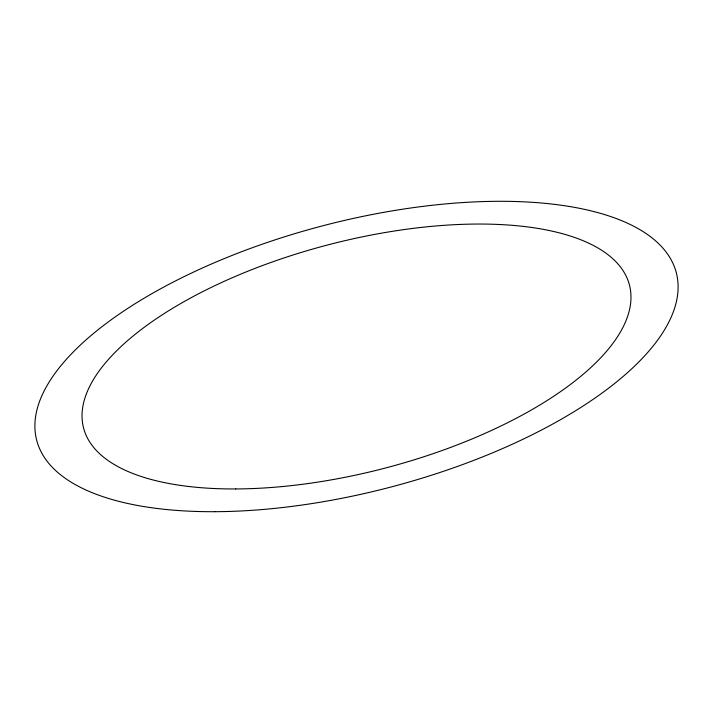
<?xml version="1.0" encoding="UTF-8"?>
<svg xmlns="http://www.w3.org/2000/svg" width="713" height="713" viewBox="0 0 713 713"><rect width="100%" height="100%" fill="white"/><g stroke="black" fill="none" stroke-linecap="round" stroke-linejoin="round"><path stroke-width="1.07" d="M215.085 511.693A330.591 134.989 -14.7 0 0 677.35 277.687A330.591 134.989 -14.7 0 0 177.065 280.12A330.591 134.989 -14.7 0 0 215.085 511.693M235.807 488.949A282.152 115.212 -14.7 0 0 630.337 289.228A282.152 115.212 -14.7 0 0 203.357 291.314A282.152 115.212 -14.7 0 0 235.807 488.949"/></g></svg>
